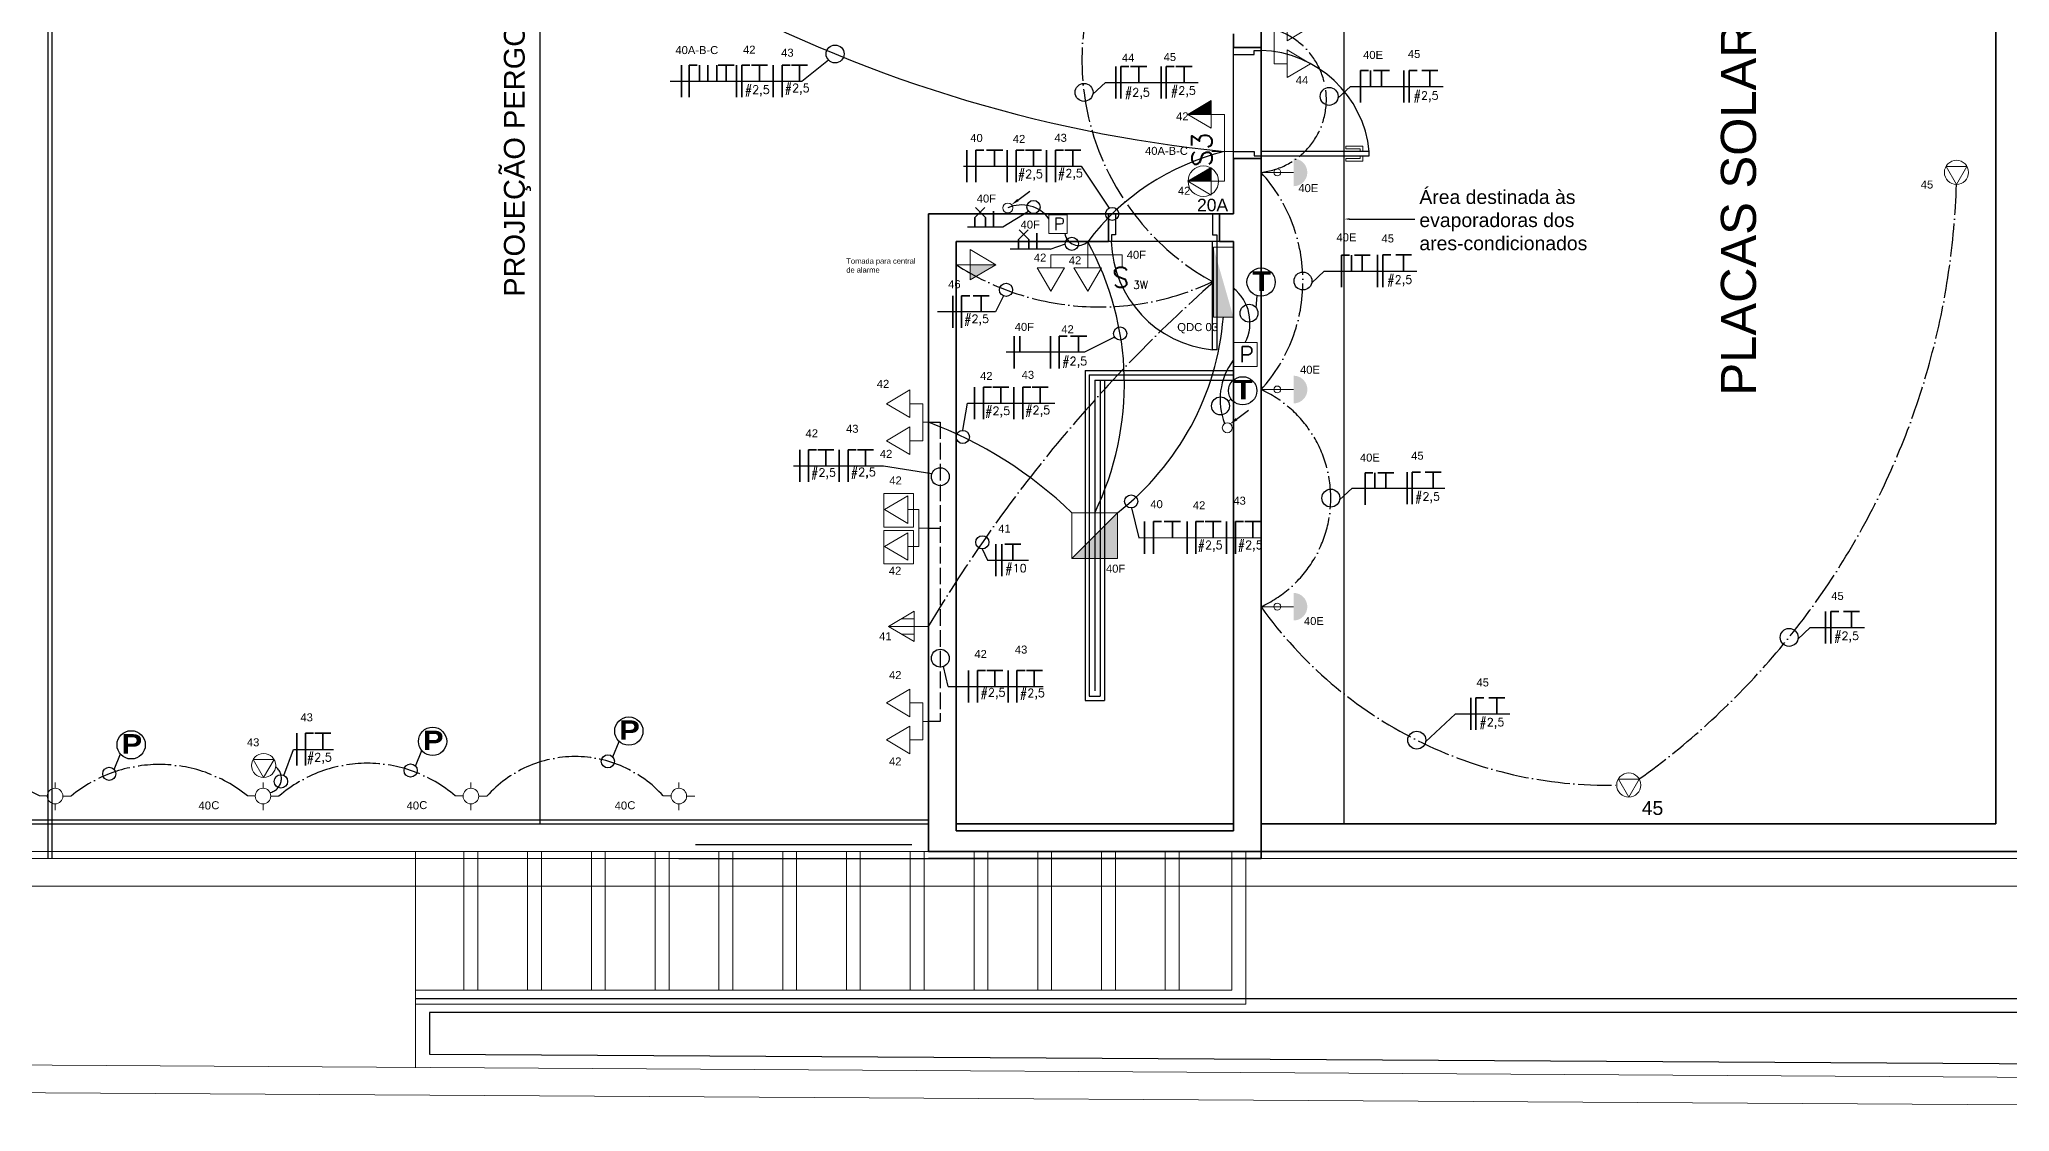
# Model space of a CAD drawing. Header units: millimetres. Extents: x 20625 to 81245, y 3427 to 18613.
# Drawn here: x 66830 to 68251, y 11831 to 12604 of the extents above; entities that cross this region are included whole.
import ezdxf
from ezdxf import colors
from ezdxf.entities.mleader import LeaderData, LeaderLine
from ezdxf.enums import TextEntityAlignment as Align
from ezdxf.math import Vec2, Vec3

# ---------------------------------------------------------------- set-up
doc = ezdxf.new("R2010")
doc.units = ezdxf.units.MM
doc.linetypes.add('ACAD_ISO02W100', pattern=[15, 12, -3])
doc.linetypes.add('ACAD_ISO04W100', pattern=[30, 24, -3, 0, -3])
for name, color, linetype, lineweight in [('01', 1, 'Continuous', 9), ('EJEL05130C', 130, 'Continuous', 30), ('EJEL0550C', 50, 'Continuous', 35), ('EJEL0580C', 80, 'Continuous', 9), ('EJEL25170C', 170, 'Continuous', 25), ('EJEL25170T', 170, 'ACAD_ISO02W100', 25), ('EJEL25170TP', 10, 'ACAD_ISO04W100', 25), ('EJEL3040C', 40, 'Continuous', 9)]:
    doc.layers.add(name, color=color, linetype=linetype, lineweight=lineweight)
for name, color, linetype in [('1-MOBIL', 252, 'Continuous'), ('2-TXT-A', 7, 'Continuous'), ('ARQ-1-ESQUADRIAS-01', 1, 'Continuous'), ('ARQ-1-TEXTO-02', 2, 'Continuous'), ('ARQ-1-TRACEJADO', 20, 'Continuous'), ('ARQ-1-VISTA-01', 1, 'Continuous'), ('ARQ-4-TXT-02', 1, 'Continuous'), ('Rede Lógica', 6, 'Continuous'), ('TOP', 4, 'Continuous'), ('TOPOGRAFIA', 2, 'Continuous')]:
    doc.layers.add(name, color=color, linetype=linetype)
doc.styles.add('M_abG50', font='', dxfattribs={"width": 1.1, "height": 0.13})
doc.styles.add('ROMANSI', font='RomanS')
doc.styles.add('RSA', font='arial.ttf')
doc.styles.add('SR60', font='simplex', dxfattribs={"height": 0.15})
doc.styles.add('SR80', font='SIMPLEX', dxfattribs={"height": 0.1})
doc.styles.get("Standard").update_dxf_attribs({"font": 'arial.ttf'})
doc.styles.get('M_abG50').set_extended_font_data('Arial Black')

# ---------------------------------------------------------------- blocks, each defined once
blk = doc.blocks.new('ytfytf')
at = {"layer": 'EJEL0580C'}
for p, q in [((-134, 4), (-269, 4)), ((0, 236), (0, 134)), ((274, 0), (134, 0)), ((0, -134), (0, -240))]:
    blk.add_line(p, q, dxfattribs=at)
blk.add_circle((0, 0), 134, dxfattribs=at)
blk = doc.blocks.new('A$C10F97C74')
at = {"layer": 'EJEL0580C'}
for p, q in [((5.5, -9.6), (-5.5, 9.6)), ((-5.5, 9.6), (16.6, 9.6)), ((16.6, 9.6), (5.5, -9.6))]:
    blk.add_line(p, q, dxfattribs=at)
blk.add_circle((5.5, 3.2), 12.8, dxfattribs=at)
blk = doc.blocks.new('A$C5CDA3447')
at = {"layer": 'EJEL0580C'}
blk.add_line((6.6, 0), (-6.6, 0), dxfattribs=at)
at = {"layer": 'EJEL0580C', "style": 'SR80'}
blk.add_text('S', height=21.2, rotation=270, dxfattribs=at).set_placement((6.6, 7.4))
blk = doc.blocks.new('tt 2')
at = {"layer": 'EJEL0580C'}
for p, q in [((200500.8, 51723.9), (200510.7, 51740.8)), ((200510.7, 51740.8), (200520.7, 51723.9)), ((200527.4, 51723.9), (200537.4, 51740.8)), ((200537.4, 51740.8), (200547.3, 51723.9)), ((200510.7, 51723.9), (200500.8, 51723.9)), ((200500.8, 51723.9), (200520.7, 51723.9)), ((200510.7, 51723.9), (200510.7, 51714.6)), ((200537.4, 51723.9), (200527.4, 51723.9)), ((200527.4, 51723.9), (200547.3, 51723.9)), ((200537.4, 51723.9), (200537.4, 51714.6)), ((200485.8, 51714.6), (200537.4, 51714.6)), ((200510.7, 51714.6), (200510.7, 51705.1))]:
    blk.add_line(p, q, dxfattribs=at)
at = {"layer": 'EJEL0580C', "xscale": 0.67988, "yscale": 0.67988, "zscale": 0.67988, "rotation": 89.99999999999999}
blk.add_blockref('A$C5CDA3447', (200485.8, 51719.1), dxfattribs=at)
blk = doc.blocks.new('A$C43D11B4B')
at = {"layer": 'EJEL0580C'}
blk.add_line((6.6, 0), (-6.6, 0), dxfattribs=at)
at = {"layer": 'EJEL0580C', "style": 'SR80'}
blk.add_text('S3', height=21.16, rotation=270, dxfattribs=at).set_placement((6.6, 16.1))
blk = doc.blocks.new('s3 tomada 20 10')
at = {"layer": 'EJEL0580C'}
h = blk.add_hatch(color=256, dxfattribs=at)
h.dxf.hatch_style = 1
h.paths.add_polyline_path([(199748.2, 52678.2), (199748.2, 52688.2), (199731.3, 52678.2)])
h = blk.add_hatch(color=256, dxfattribs=at)
h.dxf.hatch_style = 1
h.paths.add_polyline_path([(199748.2, 52630), (199748.2, 52640), (199731.3, 52630)])
for p, q in [((199731.3, 52678.2), (199748.2, 52688.2)), ((199748.2, 52668.2), (199748.2, 52688.2)), ((199748.2, 52668.2), (199731.3, 52678.2)), ((199748.2, 52678.2), (199731.3, 52678.2)), ((199748.2, 52678.2), (199757.6, 52678.2)), ((199748.2, 52678.2), (199748.2, 52668.2)), ((199757.6, 52678.2), (199757.6, 52651.4)), ((199757.6, 52630), (199757.6, 52664.7)), ((199757.6, 52651.4), (199764, 52651.4)), ((199731.3, 52630), (199748.2, 52640)), ((199748.2, 52620), (199731.3, 52630)), ((199748.2, 52630), (199731.3, 52630)), ((199748.2, 52620), (199748.2, 52640)), ((199748.2, 52630), (199757.6, 52630)), ((199748.2, 52630), (199748.2, 52620))]:
    blk.add_line(p, q, dxfattribs=at)
blk.add_circle((199742.4, 52630), 11, dxfattribs=at)
at = {"layer": 'EJEL0580C', "xscale": 0.67988, "yscale": 0.67988, "zscale": 0.67988, "rotation": 180}
blk.add_blockref('A$C43D11B4B', (199753, 52651.4), dxfattribs=at)
blk = doc.blocks.new('70cmmmm')
at = {"layer": 'EJEL0580C'}
for p, q in [((186060.5, 52274.7), (186060.5, 52248)), ((186068.3, 52274.7), (186060.5, 52274.7)), ((186068.3, 52284.6), (186068.3, 52264.7)), ((186068.3, 52284.6), (186085.2, 52274.7)), ((186068.3, 52279.6), (186068.3, 52270)), ((186085.2, 52274.7), (186068.3, 52264.7)), ((186060.5, 52261.3), (186054, 52261.3)), ((186060.5, 52248), (186060.5, 52261.3)), ((186068.3, 52248), (186060.5, 52248)), ((186068.3, 52258), (186068.3, 52238.1)), ((186068.3, 52258), (186085.2, 52248)), ((186068.3, 52253), (186068.3, 52243.4)), ((186085.2, 52248), (186068.3, 52238.1))]:
    blk.add_line(p, q, dxfattribs=at)
for points in [[(186064.2, 52287.2), (186085.6, 52287.2), (186085.6, 52263.1), (186064.2, 52263.1)], [(186064.2, 52260.6), (186085.6, 52260.6), (186085.6, 52236.4), (186064.2, 52236.4)]]:
    blk.add_lwpolyline(points, close=True, dxfattribs=at)
blk = doc.blocks.new('tt')
at = {"layer": 'EJEL0580C'}
for p, q in [((200500.8, 51723.9), (200510.7, 51740.8)), ((200510.7, 51740.8), (200520.7, 51723.9)), ((200527.4, 51723.9), (200537.4, 51740.8)), ((200537.4, 51740.8), (200547.3, 51723.9)), ((200510.7, 51723.9), (200500.8, 51723.9)), ((200500.8, 51723.9), (200520.7, 51723.9)), ((200510.7, 51723.9), (200510.7, 51714.6)), ((200537.4, 51723.9), (200527.4, 51723.9)), ((200527.4, 51723.9), (200547.3, 51723.9)), ((200537.4, 51723.9), (200537.4, 51714.6)), ((200510.7, 51714.6), (200537.4, 51714.6)), ((200524, 51714.6), (200524, 51710.6))]:
    blk.add_line(p, q, dxfattribs=at)
blk = doc.blocks.new('A$C1FA829F1')
at = {"layer": 'EJEL0580C'}
for p, q in [((0, 0), (-15.9, 0)), ((0, 0), (0, 16.9)), ((0, 16.9), (0, -16.9)), ((0, 16.9), (28.7, 0)), ((0, 8.5), (14.3, 8.5)), ((28.7, 0), (0, -16.9)), ((0, 0), (28.7, 0)), ((0, -8.5), (14.3, -8.5))]:
    blk.add_line(p, q, dxfattribs=at)
blk = doc.blocks.new('A$C15267267')
at = {"layer": 'EJEL0580C'}
for p, q in [((-37, -21.2), (-37, 0)), ((37, 0), (-37, 0)), ((37, -21.2), (37, 0)), ((37, -21.2), (-37, -21.2))]:
    blk.add_line(p, q, dxfattribs=at)
blk.add_solid([(37, 0), (37, -21.2), (-37, -21.2)], dxfattribs=at)
blk = doc.blocks.new('A$C30B02EAA')
at = {"layer": 'EJEL0580C'}
h = blk.add_hatch(color=256, dxfattribs=at)
h.dxf.hatch_style = 1
h.paths.add_polyline_path([(0, 0), (0, -16.9), (28.7, 0)])
for p, q in [((0, 0), (-15.9, 0)), ((0, 0), (0, 16.9)), ((0, 16.9), (0, -16.9)), ((0, 16.9), (28.7, 0)), ((28.7, 0), (0, -16.9)), ((0, 0), (28.7, 0))]:
    blk.add_line(p, q, dxfattribs=at)
blk = doc.blocks.new('A$C4247474B')
at = {"layer": 'EJEL0580C'}
for p, q in [((0, 0), (31.7, 0)), ((0, 0), (0, -31.7)), ((31.7, 0), (31.7, -31.7)), ((0, -31.7), (31.7, -31.7))]:
    blk.add_line(p, q, dxfattribs=at)
at = {"layer": 'EJEL0580C', "style": 'SR80'}
blk.add_text('P', height=21.2, rotation=270, dxfattribs=at).set_placement((5.5, -8.3))

msp = doc.modelspace()

# ---------------------------------------------------------------- hatches: boundary and pattern name
at = {"layer": 'EJEL0580C'}
h = msp.add_hatch(color=256, dxfattribs=at)
h.dxf.hatch_style = 1
h.paths.add_polyline_path([(67734.7, 12518.2, -1), (67734.7, 12498.3)])
h = msp.add_hatch(color=256, dxfattribs=at)
h.dxf.hatch_style = 1
h.paths.add_polyline_path([(67734.7, 12361.6, -1), (67734.7, 12341.6)])
h = msp.add_hatch(color=256, dxfattribs=at)
h.dxf.hatch_style = 1
h.paths.add_polyline_path([(67574.8, 12229.8), (67607.7, 12229.8), (67607.7, 12262.7)])
h = msp.add_hatch(color=256, dxfattribs=at)
h.dxf.hatch_style = 1
h.paths.add_polyline_path([(67734.7, 12204.9, -1), (67734.7, 12185)])

# ---------------------------------------------------------------- linework, layer by layer
at = {"layer": '01', "color": 252, "true_color": 0x939598}
msp.add_line((67101.3, 11862.3), (67101.3, 11993.3), dxfattribs=at)
for points in [[(67782.8, 12523.3), (67782.8, 12525.3), (67772.5, 12525.3), (67772.5, 12527.3), (67784.8, 12527.3), (67784.8, 12523.3)], [(67782.8, 12520.3), (67782.8, 12518.3), (67772.5, 12518.3), (67772.5, 12516.3), (67784.8, 12516.3), (67784.8, 12520.3)]]:
    msp.add_lwpolyline(points, dxfattribs=at)
at = {"layer": '1-MOBIL', "color": 252, "linetype": 'Continuous', "ltscale": 5, "true_color": 0x939598}
msp.add_line((67101.3, 11912.3), (68860.5, 11912.3), dxfattribs=at)
msp.add_lwpolyline([(67111.5, 11902.3), (67111.3, 11872.2), (68850.2, 11861.9), (68850.4, 11902.3)], close=True, dxfattribs=at)
at = {"layer": 'ARQ-1-ESQUADRIAS-01', "color": 252, "true_color": 0x939598}
for points in [[(67291.3, 12978.3), (66742, 12978.3), (66742, 12038.3), (67471.3, 12038.3)], [(67291.3, 12975.3), (66745, 12975.3), (66745, 12041.3), (67471.3, 12041.3)]]:
    msp.add_lwpolyline(points, dxfattribs=at)
at = {"layer": 'ARQ-1-TRACEJADO', "color": 252, "true_color": 0x939598}
for p, q in [((67191.3, 12038.3), (67191.3, 12978.3)), ((67584.3, 12365.3), (67591.3, 12365.3)), ((67584.3, 12365.3), (67584.3, 12127.3)), ((67587.3, 12362.3), (67591.3, 12362.3)), ((67587.3, 12362.3), (67587.3, 12130.3)), ((67591.3, 12358.3), (67591.3, 12134.3)), ((67595.3, 12162.3), (67595.3, 12130.3)), ((67598.3, 12162.3), (67598.3, 12127.3)), ((67584.3, 12127.3), (67598.3, 12127.3)), ((67587.3, 12130.3), (67595.3, 12130.3)), ((67291.3, 12013.3), (67471.3, 12013.3)), ((67303.3, 12023.3), (67459.3, 12023.3))]:
    msp.add_line(p, q, dxfattribs=at)
for centre, start, end in [((67708.8, 12515.4), 5.5643, 88.2287), ((67684.1, 12460.8), 181.7713, 264.4357)]:
    msp.add_arc(centre, 80.9, start, end, dxfattribs=at)
at = {"layer": 'ARQ-1-VISTA-01', "color": 252, "true_color": 0x939598}
for p, q in [((66836, 13003.3), (66836, 12013.3)), ((66839, 13003.3), (66839, 12013.3)), ((67700.2, 11912.3), (68860.5, 11912.3))]:
    msp.add_line(p, q, dxfattribs=at)
at = {"layer": 'ARQ-4-TXT-02', "color": 252, "true_color": 0x939598}
for p, q in [((67691.3, 12518.3), (67691.3, 12598.3)), ((67691.3, 12518.3), (67691.3, 12598.3)), ((67711.3, 12598.3), (67711.3, 12518.3)), ((67711.3, 12518.3), (67711.3, 12598.3)), ((67601.3, 12478.3), (67681.3, 12478.3)), ((67681.3, 12478.3), (67601.3, 12478.3)), ((67681.3, 12458.3), (67601.3, 12458.3)), ((67681.3, 12458.3), (67601.3, 12458.3)), ((67591.3, 12365.3), (67691.3, 12365.3)), ((67591.3, 12362.3), (67691.3, 12362.3)), ((67591.3, 12358.3), (67691.3, 12358.3)), ((67591.3, 12358.3), (67591.3, 12134.3)), ((67595.3, 12358.3), (67595.3, 12162.3)), ((67598.3, 12358.3), (67598.3, 12162.3))]:
    msp.add_line(p, q, dxfattribs=at)
for points in [[(67691.3, 12593.3), (67706.3, 12593.3), (67706.3, 12596.3), (67711.3, 12596.3)], [(67691.3, 12523.3), (67706.3, 12523.3), (67706.3, 12520.3), (67789.3, 12520.3)], [(67789.3, 12520.3), (67789.3, 12523.3), (67711.3, 12523.3)], [(67606.3, 12478.3), (67606.3, 12463.3), (67603.3, 12463.3), (67603.3, 12458.3)], [(67676.3, 12478.3), (67676.3, 12463.3), (67679.3, 12463.3)], [(67679.3, 12463.3), (67679.3, 12380.3), (67676.3, 12380.3), (67676.3, 12458.3)]]:
    msp.add_lwpolyline(points, dxfattribs=at)
at = {"layer": 'EJEL05130C'}
for p, q in [((67380, 12574.2, -836659.2), (67399.2, 12589.4)), ((67285.1, 12574.2, -836659.2), (67380, 12574.2, -836659.2)), ((67589.9, 12564.7), (67599, 12573.1)), ((67599, 12573.1), (67665.8, 12573.1)), ((67766.7, 12561.8), (67775.8, 12570.3)), ((67775.8, 12570.3), (67842.6, 12570.3)), ((67496.6, 12512.7, -836659.2), (67581.4, 12512.7, -836659.2)), ((67581.4, 12512.7, -836659.2), (67601.8, 12482.5)), ((67543.6, 12480.1), (67524.9, 12468.8)), ((67524.9, 12468.8), (67499.4, 12468.8)), ((67559.2, 12452.9), (67530.4, 12452.8)), ((67559.2, 12452.9), (67570.1, 12456.8)), ((67747.8, 12428.6), (67756.9, 12437.1)), ((67756.9, 12437.1), (67823.7, 12437.1)), ((67519.7, 12407.7), (67477.8, 12407.7)), ((67525.5, 12419.1), (67519.7, 12407.7)), ((67707.7, 12410.7), (67708.5, 12419.2)), ((67605.6, 12389.4), (67583.8, 12378.5)), ((67583.8, 12378.5), (67527.4, 12378.5)), ((67496.1, 12322.2), (67499.5, 12341.8)), ((67499.5, 12341.8), (67562.5, 12341.8)), ((67687.6, 12343), (67689.7, 12344.8)), ((67374, 12296.6), (67439, 12296.6)), ((67439, 12296.6), (67473.9, 12291)), ((67767.9, 12272), (67777, 12280.4)), ((67777, 12280.4), (67843.8, 12280.4)), ((67617.7, 12266.2), (67623.1, 12244.7)), ((67623.1, 12244.7), (67711.3, 12244.8)), ((67510.2, 12236.6), (67513.9, 12228.4)), ((67513.9, 12228.4), (67543.4, 12228.4)), ((68098.5, 12171.5), (68107.5, 12180)), ((68107.5, 12180), (68146.7, 12180)), ((67485.6, 12137.4, -836659.2), (67482.1, 12151.7)), ((67485.6, 12137.4, -836659.2), (67554.2, 12137.4, -836659.2)), ((67829.9, 12097.4), (67851.6, 12117.7)), ((67851.6, 12117.7), (67890.8, 12117.7)), ((67243.6, 12086.6), (67248.2, 12097.7)), ((66883.9, 12077.6), (66888.4, 12088.7)), ((67006.4, 12073.2), (67013.4, 12092)), ((67013.4, 12092), (67042.2, 12092)), ((67101.3, 12080), (67105.8, 12091.1))]:
    msp.add_line(p, q, dxfattribs=at)
for centre, radius in [((67404, 12593.7), 6.46), ((67583.6, 12566), 6.46), ((67760.4, 12563.1), 6.46), ((67547.1, 12483.3), 4.74), ((67603.9, 12478.3), 4.74), ((67574.8, 12456.7), 4.74), ((67741.5, 12429.9), 6.46), ((67527.3, 12423.5), 4.74), ((67702.6, 12406.7), 6.46), ((67609.6, 12392), 4.74), ((67682, 12339.8), 6.46), ((67496.1, 12317.4), 4.74), ((67479.9, 12288.7), 6.46), ((67761.6, 12273.3), 6.46), ((67617.6, 12270.9), 4.74), ((67510.2, 12241.4), 4.74), ((68092.2, 12172.8), 6.46), ((67479.9, 12157.8), 6.46), ((67823.6, 12098.7), 6.46), ((67097.8, 12076.8), 4.74), ((67240.1, 12083.4), 4.74), ((66880.4, 12074.4), 4.74), ((67004.2, 12068.9), 4.85)]:
    msp.add_circle(centre, radius, dxfattribs=at)
at = {"layer": 'EJEL05130C', "ltscale": 0.001}
for centre in [(67711.3, 12429.1), (67698, 12350.7), (67255.2, 12105.2), (66896.2, 12095.3), (67113.6, 12097.8)]:
    msp.add_circle(centre, 10.2, dxfattribs=at)
at = {"layer": 'EJEL0550C', "ltscale": 0.015}
for p, q in [((67293.2, 12562.6, -836659.2), (67293.2, 12585.7, -836659.2)), ((67298.8, 12562.6, -836659.2), (67298.8, 12585.7, -836659.2)), ((67298.8, 12585.7, -836659.2), (67304.6, 12585.7, -836659.2)), ((67306.2, 12574.2, -836659.2), (67306.2, 12585.7, -836659.2)), ((67312.1, 12574.2, -836659.2), (67312.1, 12585.7, -836659.2)), ((67318.6, 12574.2, -836659.2), (67318.6, 12585.7, -836659.2)), ((67331.3, 12585.7, -836659.2), (67319.7, 12585.7, -836659.2)), ((67325.5, 12574.2, -836659.2), (67325.5, 12585.7, -836659.2)), ((67332.9, 12562.6, -836659.2), (67332.9, 12585.7, -836659.2)), ((67336.6, 12562.6, -836659.2), (67336.6, 12585.7, -836659.2)), ((67336.6, 12585.7, -836659.2), (67342.4, 12585.7, -836659.2)), ((67355.2, 12585.7, -836659.2), (67343.6, 12585.7, -836659.2)), ((67349.4, 12574.2, -836659.2), (67349.4, 12585.7, -836659.2)), ((67359.4, 12562.6, -836659.2), (67359.4, 12585.7, -836659.2)), ((67365.8, 12562.6, -836659.2), (67365.8, 12585.7, -836659.2)), ((67365.8, 12585.7, -836659.2), (67371.6, 12585.7, -836659.2)), ((67384.1, 12585.7, -836659.2), (67372.6, 12585.7, -836659.2)), ((67378.3, 12574.2, -836659.2), (67378.3, 12585.7, -836659.2)), ((67606.5, 12561.6), (67606.5, 12584.7)), ((67610.2, 12561.6), (67610.2, 12584.7)), ((67610.2, 12584.7), (67616, 12584.7)), ((67628.8, 12584.7), (67617.2, 12584.7)), ((67623, 12573.1), (67623, 12584.7)), ((67639.2, 12561.6), (67639.2, 12584.7)), ((67642.9, 12561.6), (67642.9, 12584.7)), ((67642.9, 12584.7), (67648.7, 12584.7)), ((67661.5, 12584.7), (67649.9, 12584.7)), ((67655.7, 12573.1), (67655.7, 12584.7)), ((67783.1, 12558.7), (67783.1, 12581.9)), ((67783.1, 12581.9), (67788.9, 12581.9)), ((67790.2, 12570.3), (67790.2, 12581.9)), ((67804, 12581.8), (67792.4, 12581.8)), ((67798.2, 12570.3), (67798.2, 12581.8)), ((67814.3, 12558.7), (67814.3, 12581.9)), ((67818, 12558.7), (67818, 12581.9)), ((67818, 12581.9), (67823.8, 12581.9)), ((67838.8, 12581.8), (67827.3, 12581.8)), ((67833.1, 12570.3), (67833.1, 12581.8)), ((67499.1, 12501.2, -836659.2), (67499.1, 12524.3, -836659.2)), ((67505.5, 12501.2, -836659.2), (67505.5, 12524.3, -836659.2)), ((67505.5, 12524.3, -836659.2), (67511.3, 12524.3, -836659.2)), ((67524.9, 12524.3, -836659.2), (67513.3, 12524.3, -836659.2)), ((67519.1, 12512.8, -836659.2), (67519.1, 12524.3, -836659.2)), ((67528.2, 12501.2, -836659.2), (67528.2, 12524.4, -836659.2)), ((67534.6, 12501.2, -836659.2), (67534.6, 12524.4, -836659.2)), ((67534.6, 12524.4, -836659.2), (67540.4, 12524.4, -836659.2)), ((67552.9, 12524.3, -836659.2), (67541.3, 12524.3, -836659.2)), ((67547.1, 12512.8, -836659.2), (67547.1, 12524.3, -836659.2)), ((67556.6, 12501.2, -836659.2), (67556.6, 12524.4, -836659.2)), ((67563, 12501.2, -836659.2), (67563, 12524.4, -836659.2)), ((67563, 12524.4, -836659.2), (67568.7, 12524.4, -836659.2)), ((67581.2, 12524.4, -836659.2), (67569.7, 12524.4, -836659.2)), ((67575.5, 12512.8, -836659.2), (67575.5, 12524.4, -836659.2)), ((67504.9, 12475.8), (67511.9, 12482.9)), ((67512.4, 12475.8), (67505.4, 12482.9)), ((67518.2, 12468.8), (67518.2, 12480.4)), ((67504.9, 12468.8), (67504.9, 12475.8)), ((67512.4, 12468.8), (67512.4, 12475.8)), ((67536.2, 12459.9), (67543.2, 12466.9)), ((67543.7, 12459.9), (67536.7, 12466.9)), ((67549.5, 12452.9), (67549.5, 12464.4)), ((67536.2, 12452.9), (67536.2, 12459.9)), ((67543.7, 12452.9), (67543.7, 12459.9)), ((67769.3, 12425.4), (67769.3, 12448.6)), ((67769.3, 12448.6), (67775.1, 12448.6)), ((67776.4, 12437), (67776.4, 12448.6)), ((67790.1, 12448.6), (67778.6, 12448.6)), ((67784.3, 12437), (67784.3, 12448.6)), ((67795.3, 12425.5), (67795.3, 12448.7)), ((67799.1, 12425.5), (67799.1, 12448.7)), ((67799.1, 12448.7), (67804.9, 12448.7)), ((67819.9, 12448.7), (67808.4, 12448.7)), ((67814.1, 12437.1), (67814.1, 12448.7)), ((67488.9, 12396.1), (67488.9, 12419.3)), ((67495.3, 12396.1), (67495.3, 12419.3)), ((67495.3, 12419.3), (67501.1, 12419.3)), ((67515.1, 12419.3), (67503.5, 12419.3)), ((67509.3, 12407.7), (67509.3, 12419.3)), ((67533.2, 12366.9), (67533.2, 12390.1)), ((67537.3, 12378.5), (67537.3, 12390.1)), ((67559.3, 12366.9), (67559.3, 12390.1)), ((67565.6, 12366.9), (67565.6, 12390.1)), ((67565.6, 12390.1), (67571.4, 12390.1)), ((67585.5, 12390.1), (67573.9, 12390.1)), ((67579.7, 12378.5), (67579.7, 12390.1)), ((67504.6, 12330.2), (67504.6, 12353.4)), ((67511, 12330.2), (67511, 12353.4)), ((67511, 12353.4), (67516.8, 12353.4)), ((67529.3, 12353.4), (67517.7, 12353.4)), ((67523.5, 12341.8), (67523.5, 12353.4)), ((67533, 12330.3), (67533, 12353.4)), ((67539.4, 12330.3), (67539.4, 12353.4)), ((67539.4, 12353.4), (67545.2, 12353.4)), ((67557.7, 12353.4), (67546.1, 12353.4)), ((67551.9, 12341.8), (67551.9, 12353.4)), ((67378.5, 12285.1), (67378.5, 12308.2)), ((67384.9, 12285.1), (67384.9, 12308.2)), ((67384.9, 12308.2), (67390.7, 12308.2)), ((67403.2, 12308.2), (67391.6, 12308.2)), ((67397.4, 12296.6), (67397.4, 12308.2)), ((67407, 12285.1), (67407, 12308.2)), ((67413.4, 12285.1), (67413.4, 12308.2)), ((67413.4, 12308.2), (67419.2, 12308.2)), ((67431.7, 12308.2), (67420.1, 12308.2)), ((67425.9, 12296.7), (67425.9, 12308.2)), ((67786.3, 12268.5), (67786.3, 12291.6)), ((67786.3, 12291.6), (67792, 12291.6)), ((67793.3, 12280.4), (67793.3, 12291.6)), ((67807.1, 12291.6), (67795.5, 12291.6)), ((67801.3, 12280.4), (67801.3, 12291.6)), ((67816.7, 12268.9), (67816.7, 12292)), ((67820.4, 12268.9), (67820.4, 12292)), ((67820.4, 12292), (67826.2, 12292)), ((67841.2, 12292), (67829.7, 12292)), ((67835.5, 12280.4), (67835.5, 12292)), ((67627.2, 12233.2), (67627.2, 12256.3)), ((67633.6, 12233.2), (67633.6, 12256.3)), ((67633.6, 12256.3), (67639.4, 12256.3)), ((67653.1, 12256.3), (67641.5, 12256.3)), ((67647.3, 12244.7), (67647.3, 12256.3)), ((67657.9, 12233.2), (67657.9, 12256.3)), ((67664.3, 12233.2), (67664.3, 12256.3)), ((67664.3, 12256.3), (67670.1, 12256.3)), ((67682.6, 12256.3), (67671, 12256.3)), ((67676.8, 12244.7), (67676.8, 12256.3)), ((67686.4, 12233.2), (67686.4, 12256.4)), ((67692.8, 12233.2), (67692.8, 12256.4)), ((67692.8, 12256.4), (67698.6, 12256.4)), ((67711.1, 12256.3), (67699.5, 12256.3)), ((67705.3, 12244.8), (67705.3, 12256.3)), ((67520, 12216.9), (67520, 12240)), ((67524.3, 12216.9), (67524.3, 12240)), ((67538, 12240), (67526.4, 12240)), ((67532.2, 12228.4), (67532.2, 12240)), ((68118.5, 12168.4), (68118.5, 12191.6)), ((68122.2, 12168.4), (68122.2, 12191.6)), ((68122.2, 12191.6), (68128, 12191.6)), ((68143.1, 12191.6), (68131.5, 12191.6)), ((68137.3, 12180), (68137.3, 12191.6)), ((67500.3, 12125.8, -836659.2), (67500.3, 12148.9, -836659.2)), ((67506.7, 12125.8, -836659.2), (67506.7, 12148.9, -836659.2)), ((67506.7, 12148.9, -836659.2), (67512.5, 12148.9, -836659.2)), ((67525, 12148.9, -836659.2), (67513.4, 12148.9, -836659.2)), ((67519.2, 12137.4, -836659.2), (67519.2, 12148.9, -836659.2)), ((67528.9, 12125.8, -836659.2), (67528.9, 12149, -836659.2)), ((67535.2, 12125.8, -836659.2), (67535.2, 12149, -836659.2)), ((67535.2, 12149, -836659.2), (67541, 12149, -836659.2)), ((67553.5, 12149, -836659.2), (67542, 12149, -836659.2)), ((67547.7, 12137.4, -836659.2), (67547.7, 12149, -836659.2)), ((67862.6, 12106.1), (67862.6, 12129.2)), ((67866.3, 12106.1), (67866.3, 12129.2)), ((67866.3, 12129.2), (67872.1, 12129.2)), ((67887.1, 12129.2), (67875.6, 12129.2)), ((67881.4, 12117.7), (67881.4, 12129.2)), ((67015.6, 12080.4), (67015.6, 12103.6)), ((67022, 12080.4), (67022, 12103.6)), ((67022, 12103.6), (67027.8, 12103.6)), ((67040.3, 12103.6), (67028.7, 12103.6)), ((67034.5, 12092), (67034.5, 12103.6))]:
    msp.add_line(p, q, dxfattribs=at)
at = {"layer": 'EJEL0580C'}
for p, q in [((67734.7, 12508.3), (67711.3, 12508.3)), ((67734.7, 12351.6), (67711.3, 12351.6)), ((67574.8, 12229.8), (67607.7, 12262.7)), ((67734.7, 12194.9), (67711.3, 12194.9))]:
    msp.add_line(p, q, dxfattribs=at)
at = {"layer": 'EJEL0580C', "linetype": 'ByBlock', "lineweight": -2}
for p, q in [((67535.9, 12488.3), (67544.5, 12494.8)), ((67693.6, 12330.2), (67702.2, 12336.8))]:
    msp.add_line(p, q, dxfattribs=at)
at = {"layer": 'EJEL0580C'}
msp.add_lwpolyline([(67607.7, 12262.7), (67607.7, 12229.8), (67574.8, 12229.8), (67574.8, 12262.7)], close=True, dxfattribs=at)
for centre, radius in [((67723, 12508.3), 2.46), ((67528.6, 12482.6), 3.58), ((67723, 12351.7), 2.46), ((67686.9, 12324), 3.58), ((67723, 12195), 2.46)]:
    msp.add_circle(centre, radius, dxfattribs=at)
for points in [[(67536.5, 12487.5), (67531.2, 12484.9), (67535.4, 12489.1)], [(67694.2, 12329.4), (67688.9, 12326.8), (67693.1, 12331)]]:
    msp.add_solid(points, dxfattribs=at)
at = {"layer": 'EJEL25170C'}
for centre, radius, start, end in [((67787, 13525.5), 1007.4, 241.1359, 264.174), ((67726.9, 12352.2), 176.2, 103.8417, 142.9889), ((67538.7, 12460.5), 24.3, 36.2783, 114.4851), ((67579.5, 12465.3), 9.74, 185.9141, 313.9717), ((67400.4, 12355.7), 212.3, 334.0353, 28.8941), ((67671.5, 12399.9), 31.8, 332.9372, 51.6501), ((67486, 12419.8), 198.7, 307.7699, 355.4248), ((67728.8, 12344.3), 47.1, 142.9205, 201.4799), ((67364.3, 12043.8), 303.7, 46.1216, 69.3771)]:
    msp.add_arc(centre, radius, start, end, dxfattribs=at)
at = {"layer": 'EJEL25170T'}
for p, q in [((67471.3, 12328.1), (67479.9, 12328.1)), ((67479.9, 12328.1), (67479.9, 12112.2)), ((67470.8, 12251.7), (67479.9, 12251.7)), ((67479.9, 12112.2), (67471.3, 12112.1))]:
    msp.add_line(p, q, dxfattribs=at)
at = {"layer": 'EJEL25170TP'}
for centre, radius, start, end in [((67765.1, 12589.4), 183, 167.755, 241.1716), ((67705.6, 12560.8), 52.8, 276.1243, 83.8757), ((67624.9, 12429.9), 116.6, 317.7924, 42.2076), ((67664.8, 12516.5), 548.4, 305.6137, 358.2342), ((67594.8, 12602), 190.8, 237.1315, 295.2735), ((68367, 11648.5), 1041.9, 131.4818, 149.2857), ((67675.5, 12273.3), 86.1, 294.5493, 65.4507), ((67960.9, 12372.6), 306.4, 215.4462, 271.3171), ((66916.5, 11980.8), 100.3, 50.7189, 129.4202), ((67066.5, 11984.7), 97.3, 49.2604, 130.8787), ((67216.5, 12001.5), 85.3, 41.8753, 138.2638), ((66766.5, 11944.6), 130.3, 60.8591, 119.28), ((66994.1, 12071.1), 10.5, 281.8812, 53.1032)]:
    msp.add_arc(centre, radius, start, end, dxfattribs=at)
at = {"layer": 'Rede Lógica', "color": 6}
for p, q in [((67771.3, 12038.3), (67771.3, 12978.3)), ((67711.3, 12038.3), (67771.3, 12038.3))]:
    msp.add_line(p, q, dxfattribs=at)
at = {"layer": 'TOP', "color": 252, "lineweight": 35, "true_color": 0x939598}
for p, q in [((67711.3, 12598.3), (67711.3, 13003.3)), ((67711.3, 12598.3), (67711.3, 12998.3)), ((68241.3, 12038.3), (68241.3, 12978.3)), ((67691.3, 12598.3), (67691.3, 12608.3)), ((67691.3, 12598.3), (67691.3, 12608.3)), ((67691.3, 12598.3), (67711.3, 12598.3)), ((67691.3, 12598.3), (67711.3, 12598.3)), ((67691.3, 12518.3), (67711.3, 12518.3)), ((67691.3, 12478.3), (67691.3, 12518.3)), ((67691.3, 12478.3), (67691.3, 12518.3)), ((67691.3, 12518.3), (67711.3, 12518.3)), ((67711.3, 12013.3), (67711.3, 12518.3)), ((67711.3, 12018.3), (67711.3, 12518.3)), ((67471.3, 12478.3), (67601.3, 12478.3)), ((67471.3, 12018.3), (67471.3, 12478.3)), ((67471.3, 12478.3), (67601.3, 12478.3)), ((67601.3, 12458.3), (67601.3, 12478.3)), ((67601.3, 12458.3), (67601.3, 12478.3)), ((67681.3, 12478.3), (67691.3, 12478.3)), ((67681.3, 12458.3), (67681.3, 12478.3)), ((67681.3, 12478.3), (67691.3, 12478.3)), ((67681.3, 12458.3), (67681.3, 12478.3)), ((67491.3, 12458.3), (67601.3, 12458.3)), ((67491.3, 12033.3), (67491.3, 12458.3)), ((67491.3, 12038.3), (67491.3, 12458.3)), ((67491.3, 12458.3), (67601.3, 12458.3)), ((67681.3, 12458.3), (67691.3, 12458.3)), ((67681.3, 12458.3), (67691.3, 12458.3)), ((67691.3, 12033.3), (67691.3, 12458.3)), ((67691.3, 12038.3), (67691.3, 12458.3)), ((67491.3, 12038.3), (67691.3, 12038.3)), ((67711.3, 12038.3), (68241.3, 12038.3)), ((67491.3, 12033.3), (67691.3, 12033.3)), ((67471.3, 12018.3), (68261.3, 12018.3)), ((67471.3, 12013.3), (67711.3, 12013.3))]:
    msp.add_line(p, q, dxfattribs=at)
at = {"layer": 'TOPOGRAFIA', "color": 252, "lineweight": 15, "true_color": 0x939598}
for p, q in [((66542, 12038.3), (67471.3, 12038.3)), ((66522, 12018.3), (67471.3, 12018.3)), ((66542, 12013.3), (67291.3, 12013.3)), ((67101.3, 11862.3), (67101.3, 12018.3)), ((67136.2, 11918.3), (67136.2, 12018.3)), ((67146.2, 11918.3), (67146.2, 12018.3)), ((67182.2, 11918.3), (67182.2, 12018.3)), ((67192.2, 11918.3), (67192.2, 12018.3)), ((67228.2, 11918.3), (67228.2, 12018.3)), ((67238.2, 11918.3), (67238.2, 12018.3)), ((67274.2, 11918.3), (67274.2, 12018.3)), ((67284.2, 11918.3), (67284.2, 12018.3)), ((67320.2, 11918.3), (67320.2, 12018.3)), ((67330.2, 11918.3), (67330.2, 12018.3)), ((67366.2, 11918.3), (67366.2, 12018.3)), ((67376.2, 11918.3), (67376.2, 12018.3)), ((67412.2, 11918.3), (67412.2, 12018.3)), ((67422.2, 11918.3), (67422.2, 12018.3)), ((67458.2, 11918.3), (67458.2, 12018.3)), ((67468.2, 11918.3), (67468.2, 12018.3)), ((67504.2, 11918.3), (67504.2, 12018.3)), ((67514.2, 11918.3), (67514.2, 12018.3)), ((67550.2, 11918.3), (67550.2, 12018.3)), ((67560.2, 11918.3), (67560.2, 12018.3)), ((67596.2, 11918.3), (67596.2, 12018.3)), ((67606.2, 11918.3), (67606.2, 12018.3)), ((67642.2, 11918.3), (67642.2, 12018.3)), ((67652.2, 11918.3), (67652.2, 12018.3)), ((67690.2, 11918.3), (67690.2, 12018.3)), ((67700.2, 11908.3), (67700.2, 12018.3)), ((67711.3, 12013.3), (68291.3, 12013.3)), ((66522, 11993.3), (68311.3, 11993.3)), ((67101.3, 11918.3), (67690.2, 11918.3)), ((67101.3, 11908.3), (67700.2, 11908.3)), ((69031.4, 11850.8), (66120.3, 11868.5)), ((69031.4, 11850.8), (66120.3, 11868.5))]:
    msp.add_line(p, q, dxfattribs=at)
for points in [[(66056.4, 13168.3), (68982.5, 13168.3), (69052.5, 11830.7), (66121.3, 11848.5)], [(66086.5, 13168.3), (68982.5, 13168.3), (69052.5, 11830.7), (66121.3, 11848.5)]]:
    msp.add_lwpolyline(points, dxfattribs=at)

# ---------------------------------------------------------------- block references
at = {"layer": 'EJEL0580C'}
for name, p, rotation in [('tt 2', (16006.1, 213124), 270), ('tt 2', (268097, 64163.4), 180), ('tt', (119181.9, -188196), 90), ('tt', (119181.9, -188411.9), 90)]:
    msp.add_blockref(name, p, dxfattribs=dict(at, rotation=rotation))
msp.add_blockref('s3 tomada 20 10', (-132072.8, -40128.1), dxfattribs=at)
for name, p, xscale, yscale, zscale in [('A$C10F97C74', (68209.2, 12506.1), 0.67988, 0.67988, 0.67988), ('A$C30B02EAA', (67501.5, 12441.7), 0.645886, 0.645886, 0.645886), ('A$C10F97C74', (66988, 12078.2), 0.67988, 0.67988, 0.67988), ('A$C10F97C74', (67972.8, 12064.1), 0.67988, 0.67988, 0.67988)]:
    msp.add_blockref(name, p, dxfattribs=dict(at, xscale=xscale, yscale=yscale, zscale=zscale))
for name, p, xscale, yscale, zscale, rotation in [('A$C4247474B', (67558.2, 12464.3), 0.4196875216040609, 0.4196875216040609, 0.4196875216040609, 90), ('A$C15267267', (67691.3, 12429.1), 0.67988, 0.67988, 0.67988, 270), ('A$C4247474B', (67691.3, 12368.3), 0.5407413671590736, 0.5407413671590736, 0.5407413671590736, 90), ('A$C1FA829F1', (67461, 12180.7), 0.645886, 0.645886, 0.645886, 180)]:
    msp.add_blockref(name, p, dxfattribs=dict(at, xscale=xscale, yscale=yscale, zscale=zscale, rotation=rotation))
at = {"layer": 'EJEL25170T', "color": 240, "true_color": 0xed1f24, "rotation": 180}
msp.add_blockref('70cmmmm', (253524.8, 64513), dxfattribs=at)
at = {"layer": 'EJEL3040C', "xscale": 0.04189485884324842, "yscale": 0.04189485884324842, "zscale": 0.04189485884324842}
for p in [(66841.3, 12058.3), (66991.3, 12058.3), (67141.3, 12058.3), (67291.3, 12058.3)]:
    msp.add_blockref('ytfytf', p, dxfattribs=at)

# ---------------------------------------------------------------- texts
at = {"layer": '2-TXT-A', "color": 41, "true_color": 0xf4ee51, "insert": (68043, 12347.3), "char_height": 25.312, "width": 549.558, "attachment_point": 1, "rotation": 90, "style": 'RSA'}
msp.add_mtext('PLACAS SOLARES', dxfattribs=at)
at = {"layer": '2-TXT-A', "color": 2, "true_color": 0xf1eb1f, "insert": (67650.8, 12399.6), "char_height": 5.84, "width": 126.753, "attachment_point": 1, "style": 'RSA'}
msp.add_mtext('QDC 03', dxfattribs=at)
at = {"layer": 'ARQ-1-TEXTO-02', "color": 1, "insert": (67676.3, 12484.7), "char_height": 9, "width": 8.992, "attachment_point": 5, "style": 'RSA'}
msp.add_mtext('20A', dxfattribs=at)
at = {"layer": 'ARQ-4-TXT-02', "color": 41, "true_color": 0xf4ee51, "insert": (67174.9, 12545.4, 418329.6), "char_height": 15, "width": 418.574, "attachment_point": 5, "rotation": 90, "style": 'RSA'}
msp.add_mtext('\\pxt15;PROJEÇÃO PERGOLADO', dxfattribs=at)
at = {"layer": 'EJEL05130C', "ltscale": 0.35, "style": 'RSA'}
for s, insert, char_height, width, attachment_point in [('40A-B-C', (67288.8, 12599.4, -836659.2), 5.77, 77.572, 1), ('\\pxt0;42', (67337.6, 12599.7, -836659.2), 5.77, 77.572, 1), ('\\pxt0;43', (67365.1, 12597.5, -836659.2), 5.77, 77.572, 1), ('\\pxt0;44', (67610.9, 12593.9), 5.77, 77.572, 1), ('\\pxt0;45', (67641, 12594.4), 5.77, 77.572, 1), ('40E', (67784.9, 12595.9), 5.77, 77.572, 1), ('\\pxt0;45', (67817.2, 12596.6), 5.77, 77.572, 1), ('\\pxt0;44', (67736.3, 12577.7), 5.77, 77.572, 1), ('\\pxt0;42', (67650, 12551.6), 5.77, 77.572, 1), ('40', (67501.5, 12536, -836659.2), 5.77, 77.572, 1), ('\\pxt0;43', (67562.2, 12536.1, -836659.2), 5.77, 77.572, 1), ('\\pxt0;42', (67532.2, 12535.3, -836659.2), 5.77, 77.572, 1), ('40A-B-C', (67627.6, 12526.7), 5.77, 77.572, 1), ('\\pxt0;42', (67651.3, 12497.9), 5.77, 77.572, 1), ('40E', (67738.2, 12499.8), 5.77, 77.572, 1), ('\\pxt0;45', (68187.2, 12502.4), 5.77, 77.572, 1), ('40F', (67506.2, 12492.3), 5.77, 77.572, 1), ('40F', (67537.8, 12473.5), 5.77, 77.572, 1), ('40F', (67614.4, 12451.7), 5.77, 77.572, 1), ('40E', (67765.7, 12464.3), 5.77, 77.572, 1), ('\\pxt0;45', (67798.2, 12463.5), 5.77, 77.572, 1), ('Tomada para central de alarme', (67412.1, 12435.9), 3.872, 52.198, 7), ('\\pxt0;42', (67547.4, 12449.7), 5.77, 77.572, 1), ('\\pxt0;42', (67572.6, 12447.7), 5.77, 77.572, 1), ('\\pxt0;46', (67485.6, 12430.5), 5.77, 77.572, 1), ('40F', (67533.6, 12399.7), 5.77, 77.572, 1), ('\\pxt0;42', (67567.2, 12398), 5.77, 77.572, 1), ('\\pxt0;43', (67538.6, 12365.1), 5.77, 77.572, 1), ('40E', (67739.4, 12368.8), 5.77, 77.572, 1), ('\\pxt0;42', (67434.1, 12358.6), 5.77, 77.572, 1), ('\\pxt0;42', (67508.6, 12364.3), 5.77, 77.572, 1), ('\\pxt0;42', (67382.7, 12322.9), 5.77, 77.572, 1), ('\\pxt0;43', (67411.9, 12326.2), 5.77, 77.572, 1), ('\\pxt0;42', (67436.3, 12308.1), 5.77, 77.572, 1), ('40E', (67782.6, 12305.4), 5.77, 77.572, 1), ('\\pxt0;45', (67819.6, 12306.8), 5.77, 77.572, 1), ('\\pxt0;42', (67443.1, 12288.9), 5.77, 77.572, 1), ('40', (67631.4, 12271.8), 5.77, 77.572, 1), ('\\pxt0;42', (67662.1, 12271), 5.77, 77.572, 1), ('\\pxt0;43', (67691.3, 12274.3), 5.77, 77.572, 1), ('\\pxt0;41', (67521.7, 12254.2), 5.77, 77.572, 1), ('\\pxt0;42', (67442.8, 12223.8), 5.77, 77.572, 1), ('40F', (67599.4, 12225.3), 5.77, 77.572, 1), ('\\pxt0;45', (68122.6, 12205.6), 5.77, 77.572, 1), ('40E', (67742.2, 12187.5), 5.77, 77.572, 1), ('\\pxt0;41', (67435.8, 12176.5), 5.77, 77.572, 1), ('\\pxt0;43', (67533.7, 12166.9, -836659.2), 5.77, 77.572, 1), ('\\pxt0;42', (67504.5, 12163.7, -836659.2), 5.77, 77.572, 1), ('\\pxt0;42', (67442.9, 12148.5), 5.77, 77.572, 1), ('\\pxt0;45', (67866.7, 12143.2), 5.77, 77.572, 1), ('\\pxt0;43', (67018.3, 12118), 5.77, 77.572, 1), ('\\pxt0;43', (66979.7, 12100), 5.77, 77.572, 1), ('\\pxt0;42', (67442.9, 12086.2), 5.77, 77.572, 1), ('40', (66944.8, 12054.4), 5.77, 77.572, 1), ('\\pxt0;C', (66954, 12054.6), 5.77, 77.572, 1), ('40', (67094.9, 12054.4), 5.77, 77.572, 1), ('\\pxt0;C', (67104, 12054.7), 5.77, 77.572, 1), ('40', (67245, 12054.4), 5.77, 77.572, 1), ('\\pxt0;C', (67254.1, 12054.6), 5.77, 77.572, 1), ('\\pxt0;45', (67985.9, 12054.7), 10, 66.263, 1)]:
    msp.add_mtext(s, dxfattribs=dict(at, insert=insert, char_height=char_height, width=width, attachment_point=attachment_point))
at = {"layer": 'EJEL0580C', "style": 'SR60'}
msp.add_text('3W', height=5.75, dxfattribs=at).set_placement((67618.9, 12424.2, -836659.2))
at = {"layer": 'EJEL3040C', "style": 'M_abG50'}
for s, p in [('T', (67711.7, 12429.8)), ('T', (67698.5, 12351.5)), ('P', (67255.7, 12105.9)), ('P', (66896.7, 12096)), ('P', (67114.1, 12098.5))]:
    msp.add_text(s, height=14, dxfattribs=at).set_placement(p, align=Align.MIDDLE_CENTER)
at = {"layer": 'EJEL3040C', "ltscale": 0.1, "char_height": 5.94, "attachment_point": 1, "style": 'ROMANSI'}
for s, insert in [('#2,5', (67338.8, 12570.9, -836659.2)), ('#2,5', (67367.6, 12572.1, -836659.2)), ('#2,5', (67613, 12569)), ('#2,5', (67646.2, 12570.3)), ('#2,5', (67821.3, 12566.7)), ('#2,5', (67535.8, 12510.1, -836659.2)), ('#2,5', (67564.7, 12510.7, -836659.2)), ('#2,5', (67802.3, 12433.9)), ('#2,5', (67497, 12405.6)), ('#2,5', (67567.8, 12375.1)), ('#2,5', (67512.2, 12339.2)), ('#2,5', (67541.1, 12339.8)), ('#2,5', (67386.6, 12294.7)), ('#2,5', (67415.3, 12295.1)), ('#2,5', (67822.3, 12277.4)), ('#2,5', (67665.5, 12242.4)), ('#2,5', (67694.4, 12242.5)), ('#10', (67526.7, 12225.7)), ('#2,5', (68124.6, 12176.9)), ('#2,5', (67508.9, 12136.1)), ('#2,5', (67537.3, 12135.7)), ('#2,5', (67868.7, 12114.6)), ('#2,5', (67022.9, 12089.3))]:
    msp.add_mtext_dynamic_manual_height_columns(s, width=21.725, gutter_width=0.371, heights=[0], dxfattribs=dict(at, insert=insert))
at = {"layer": 'Rede Lógica', "color": 6, "insert": (67825.5, 12495.5), "char_height": 10, "width": 148.358, "attachment_point": 1, "style": 'RSA'}
msp.add_mtext('\\pxt0;Área destinada às evaporadoras dos ares-condicionados', dxfattribs=at)

# ---------------------------------------------------------------- leaders
at = {"layer": 'Rede Lógica', "color": 6}
ml = msp.add_multileader_mtext('Standard', dxfattribs=at)
ml.set_content('', color=6)
ml.set_leader_properties()
ml.build(insert=Vec2(0, 0))
ctx = ml.context
ctx.base_point, ctx.plane_origin = Vec3(67822.1, 12474.6), Vec3(67771.3, 12474.6)
notes = []
notes.append((ctx, [(0, (1, 1, 0), (67814.1, 12474.6), (1, 0), 8, [(0, [(67771.3, 12474.6)], 0, [])])]))
ctx.mtext.insert, ctx.mtext.flow_direction = Vec3(67824.1, 12476.6), 5
for ctx, leaders in notes:
    for number, flags, end, landing, length, lines in leaders:
        leader = LeaderData()
        leader.index, (leader.has_last_leader_line, leader.has_dogleg_vector, leader.attachment_direction) = number, flags
        leader.last_leader_point, leader.dogleg_vector, leader.dogleg_length = Vec3(end), Vec3(landing), length
        for number, points, colour, breaks in lines:
            line = LeaderLine()
            line.index, line.vertices, line.color, line.breaks = number, Vec3.list(points), colors.encode_raw_color(colour), breaks
            leader.lines.append(line)
        ctx.leaders.append(leader)

doc.saveas('drawing.dxf')
